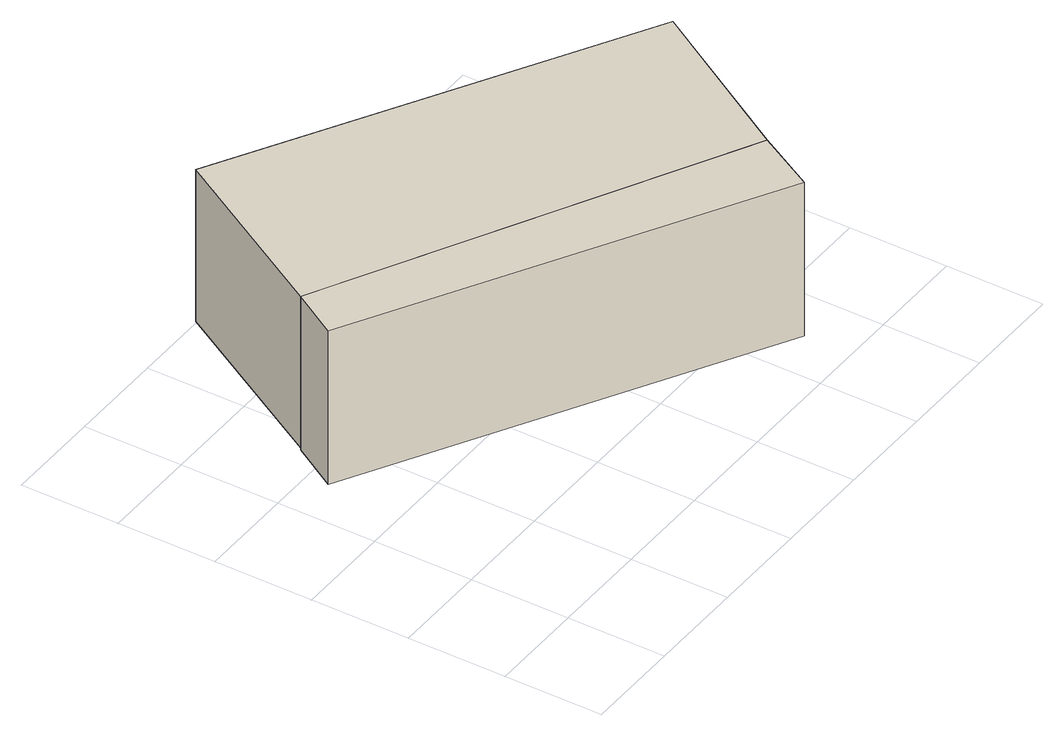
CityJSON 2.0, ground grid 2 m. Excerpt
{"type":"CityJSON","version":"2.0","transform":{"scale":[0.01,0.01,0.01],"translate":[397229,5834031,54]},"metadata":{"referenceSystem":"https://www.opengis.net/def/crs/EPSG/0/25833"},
"CityObjects":{
"building1":{"type":"Building","attributes":{"Gemeindeschluessel":"11000003","BezugspunktDach":"2200","function":"51009_1610","measuredHeight":3.35,"storeysAboveGround":0},"address":[{"country":"Germany","locality":"Berlin"}],"geometry":[{"type":"Solid","lod":"1","boundaries":[[[[0,1,2,3]],[[4,5,6,7]],[[4,7,3,2]],[[5,4,2,1]],[[6,5,1,0]],[[7,6,0,3]]]]}]},
"building2":{"type":"Building","attributes":{"Gemeindeschluessel":"11000003","BezugspunktDach":"2200","function":"31001_2723","measuredHeight":3.31,"storeysAboveGround":1},"address":[{"country":"Germany","locality":"Berlin","thoroughfareNumber":"119 (2)","thoroughfareName":"Hobrechtsfelder Chaussee"}],"geometry":[{"type":"Solid","lod":"1","boundaries":[[[[1,8,9,2]],[[10,11,12,13]],[[10,13,2,9]],[[11,10,9,8]],[[12,11,8,1]],[[13,12,1,2]]]]}]}
},
"vertices":[
[899,97,432],[965,217,432],[150,650,432],[93,556,432],[150,650,97],[965,217,97],[899,97,97],[93,556,97],
[1160,539,432],[354,1000,432],[354,1000,101],[1160,539,101],[965,217,101],[150,650,101]
]}
